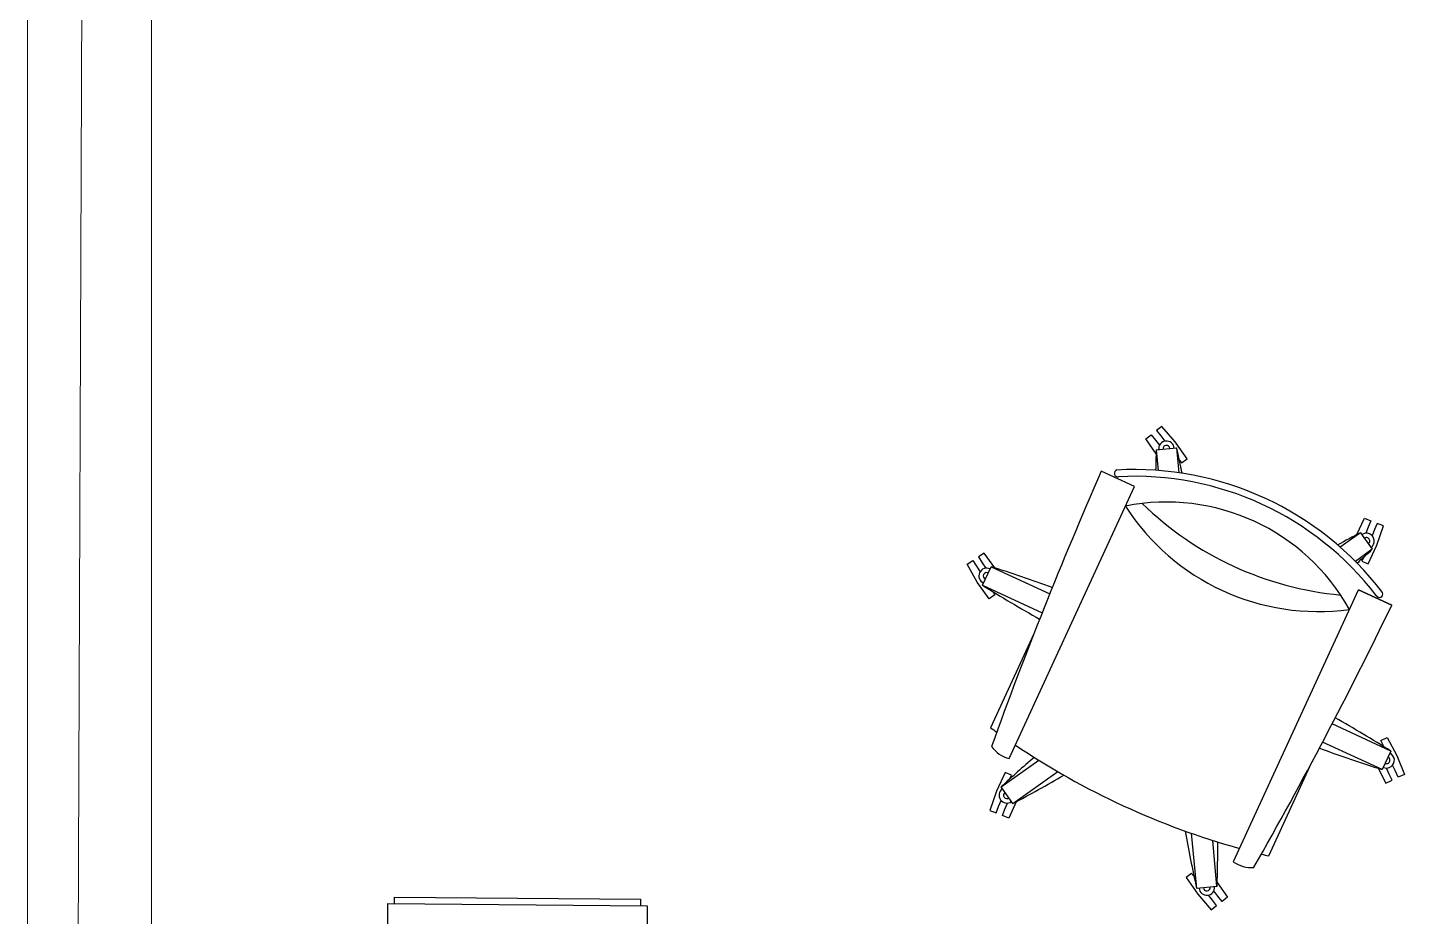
# Model space of a CAD drawing. Header units: inches. Extents: x 164.3 to 247.9, y 15.6 to 56.7.
# Drawn here: x 208.12 to 209.787, y 26.997 to 28.073 of the extents above; entities that cross this region are included whole.
import ezdxf

# ---------------------------------------------------------------- set-up
doc = ezdxf.new("R2010")
doc.units = ezdxf.units.IN
doc.header["$MEASUREMENT"] = 0
doc.layers.get('0').update_dxf_attribs({"lineweight": 0})
doc.layers.add('WALL 1 100', color=250, linetype='Continuous', lineweight=9)
doc.layers.add('провода', color=1, linetype='Continuous', lineweight=5)

msp = doc.modelspace()

# ---------------------------------------------------------------- linework, layer by layer
at = {"color": 7, "linetype": 'ByBlock', "lineweight": -2}
for p, q in [((209.474, 27.5751), (209.4805, 27.5801)), ((209.4864, 27.5573), (209.474, 27.5751)), ((209.4805, 27.5801), (209.4855, 27.5736)), ((209.4935, 27.5903), (209.487, 27.5852)), ((209.487, 27.5852), (209.4921, 27.5787)), ((209.4921, 27.5787), (209.4969, 27.5724)), ((209.5096, 27.5715), (209.4935, 27.5903)), ((209.4855, 27.5736), (209.4904, 27.5674)), ((209.4866, 27.562), (209.5112, 27.5643)), ((209.4866, 27.562), (209.4889, 27.537)), ((209.5239, 27.5512), (209.5096, 27.5715)), ((209.5112, 27.5643), (209.514, 27.5342)), ((209.5144, 27.55), (209.5173, 27.5462)), ((209.5173, 27.5462), (209.5239, 27.5512)), ((209.4601, 27.5174), (209.4199, 27.536)), ((209.3086, 27.1886), (209.4601, 27.5174)), ((209.7296, 27.4595), (209.7388, 27.4792)), ((209.7388, 27.4792), (209.7464, 27.4761)), ((209.7464, 27.4761), (209.7433, 27.4685)), ((209.7338, 27.4617), (209.7092, 27.4443)), ((209.7338, 27.4617), (209.7481, 27.4416)), ((209.7433, 27.4685), (209.7403, 27.4611)), ((209.751, 27.4654), (209.748, 27.458)), ((209.7541, 27.473), (209.751, 27.4654)), ((209.7535, 27.4465), (209.7617, 27.4699)), ((209.7617, 27.4699), (209.7541, 27.473)), ((209.7481, 27.4416), (209.7276, 27.427)), ((209.7431, 27.4241), (209.7535, 27.4465)), ((209.2576, 27.4235), (209.2645, 27.4279)), ((209.2645, 27.4279), (209.269, 27.421)), ((209.2784, 27.4368), (209.2715, 27.4324)), ((209.2715, 27.4324), (209.2759, 27.4254)), ((209.2759, 27.4254), (209.2802, 27.4187)), ((209.291, 27.4191), (209.2784, 27.4368)), ((209.7373, 27.4317), (209.7355, 27.4272)), ((209.7355, 27.4272), (209.7431, 27.4241)), ((209.2699, 27.402), (209.2576, 27.4235)), ((209.269, 27.421), (209.2733, 27.4143)), ((209.2762, 27.3981), (209.2865, 27.4205)), ((209.2865, 27.4205), (209.3576, 27.3878)), ((209.2843, 27.3818), (209.2699, 27.402)), ((209.2762, 27.3981), (209.3484, 27.3648)), ((209.2886, 27.3904), (209.2912, 27.3863)), ((209.5799, 27.0636), (209.7314, 27.3925)), ((209.7314, 27.3925), (209.7716, 27.3739)), ((209.7716, 27.3739), (209.7314, 27.3925)), ((209.2912, 27.3863), (209.2843, 27.3818)), ((209.3383, 27.3392), (209.286, 27.2257)), ((209.7706, 27.1975), (209.6995, 27.2303)), ((209.7602, 27.1751), (209.688, 27.2083)), ((209.7586, 27.2104), (209.7661, 27.2139)), ((209.7621, 27.203), (209.7586, 27.2104)), ((209.7661, 27.2139), (209.7777, 27.1921)), ((209.7706, 27.1975), (209.7602, 27.1751)), ((209.7622, 27.2027), (209.7621, 27.203)), ((209.7777, 27.1921), (209.7871, 27.1692)), ((209.2986, 27.154), (209.3444, 27.1864)), ((209.6228, 27.0706), (209.6751, 27.1841)), ((209.7551, 27.1766), (209.7647, 27.1587)), ((209.7687, 27.1696), (209.7653, 27.1768)), ((209.7761, 27.1731), (209.7727, 27.1803)), ((209.3036, 27.1715), (209.2932, 27.1491)), ((209.3113, 27.1684), (209.3036, 27.1715)), ((209.3094, 27.1639), (209.3113, 27.1684)), ((209.3129, 27.1339), (209.3675, 27.1725)), ((209.7647, 27.1587), (209.7722, 27.1622)), ((209.7722, 27.1622), (209.7687, 27.1696)), ((209.7796, 27.1657), (209.7761, 27.1731)), ((209.7871, 27.1692), (209.7796, 27.1657)), ((209.2932, 27.1491), (209.285, 27.1257)), ((209.3129, 27.1339), (209.2986, 27.154)), ((209.285, 27.1257), (209.2926, 27.1226)), ((209.2926, 27.1226), (209.2957, 27.1302)), ((209.2957, 27.1302), (209.2987, 27.1376)), ((209.3003, 27.1195), (209.3034, 27.1271)), ((209.3034, 27.1271), (209.3064, 27.1345)), ((209.3171, 27.1361), (209.3079, 27.1164)), ((209.3079, 27.1164), (209.3003, 27.1195)), ((209.5355, 27.0313), (209.5294, 27.0979)), ((209.5601, 27.0336), (209.555, 27.0894)), ((209.5294, 27.0494), (209.5229, 27.0444)), ((209.5229, 27.0444), (209.5371, 27.0241)), ((209.5323, 27.0456), (209.5294, 27.0494)), ((209.5601, 27.0336), (209.5355, 27.0313)), ((209.5371, 27.0241), (209.5532, 27.0053)), ((209.5612, 27.022), (209.5563, 27.0282)), ((209.5603, 27.0383), (209.5727, 27.0205)), ((208.5529, 26.6204), (208.5562, 27.0128)), ((208.5562, 27.0128), (208.5641, 27.0127)), ((208.5562, 27.0128), (208.8701, 27.0102)), ((208.5641, 27.0127), (208.5641, 27.0206)), ((208.5641, 27.0206), (208.8623, 27.0181)), ((208.8623, 27.0181), (208.8622, 27.0102)), ((208.8701, 27.0102), (208.8695, 26.9396)), ((209.5547, 27.0169), (209.5498, 27.0232)), ((209.5532, 27.0053), (209.5597, 27.0104)), ((209.5597, 27.0104), (209.5547, 27.0169)), ((209.5662, 27.0155), (209.5612, 27.022)), ((209.5727, 27.0205), (209.5662, 27.0155))]:
    msp.add_line(p, q, dxfattribs=at)
for centre, radius, start, end in [((210.9613, 27.5057), 1.4758, 177.8139, 178.777), ((209.4989, 27.5632), 0.00947, 5.2616, 185.2616), ((209.4989, 27.5632), 0.00412, 5.2616, 185.2616), ((208.0716, 27.2396), 1.4758, 11.4935, 12.7094), ((214.3003, 25.397), 5.3285, 156.3334, 160.1876), ((209.44, 27.5335), 0.00418, 103.9507, 282.3345), ((209.46, 27.1603), 0.3778, 37.3303, 93.193), ((209.46, 27.1603), 0.3696, 37.5544, 92.9688), ((209.4989, 27.2448), 0.254, 29.2528, 101.2705), ((209.6825, 27.6433), 0.277, 212.6438, 277.8794), ((209.7473, 27.7838), 0.3993, 225.9005, 264.6228), ((210.4224, 26.1564), 1.4758, 117.8139, 119.0298), ((209.7409, 27.4516), 0.00947, 305.2616, 125.2616), ((208.7471, 28.526), 1.4758, 311.7463, 312.7094), ((209.7409, 27.4516), 0.00412, 305.2616, 125.2616), ((209.2813, 27.4093), 0.00947, 65.2616, 245.2616), ((209.2813, 27.4093), 0.00412, 65.2616, 245.2616), ((208.8479, 26.0114), 1.4758, 69.6686, 72.7094), ((210.0623, 28.6471), 1.4758, 237.8139, 240.9366), ((204.9747, 29.6939), 5.3285, 330.3357, 334.1899), ((209.7567, 27.3875), 0.00418, 208.1888, 26.5726), ((209.8401, 27.9851), 0.9401, 233.8876, 234.4443), ((208.9844, 25.9485), 1.4758, 57.8139, 60.8546), ((209.3163, 27.2229), 0.0352, 214.2572, 257.4234), ((209.8401, 27.9851), 0.9401, 236.1214, 254.4019), ((210.1988, 28.5842), 1.4758, 249.5867, 252.7094), ((209.7654, 27.1863), 0.00947, 245.2616, 65.2616), ((210.2996, 26.0696), 1.4758, 130.6186, 132.7094), ((209.7654, 27.1863), 0.00412, 245.2616, 65.2616), ((208.6243, 28.4392), 1.4758, 297.8139, 300.5613), ((209.3058, 27.144), 0.00947, 125.2616, 305.2616), ((209.3058, 27.144), 0.00412, 125.2616, 305.2616), ((210.9751, 27.356), 1.4758, 189.962, 192.7094), ((208.0854, 27.0899), 1.4758, 357.8139, 359.9047), ((209.601, 27.0917), 0.0352, 233.0999, 276.2661), ((209.8401, 27.9851), 0.9401, 256.079, 256.6357), ((209.5478, 27.0324), 0.00947, 185.2616, 5.2616), ((209.5478, 27.0324), 0.00412, 185.2616, 5.2616)]:
    msp.add_arc(centre, radius, start, end, dxfattribs=at)
at = {"layer": 'WALL 1 100', "color": 0}
for p, q in [((208.12, 34.3503), (208.12, 26.0503)), ((208.27, 34.2003), (208.27, 26.2003))]:
    msp.add_line(p, q, dxfattribs=at)
at = {"layer": 'провода', "color": 1}
msp.add_line((208.1784, 26.1132), (208.1927, 30.0996), dxfattribs=at)

doc.saveas('drawing.dxf')
